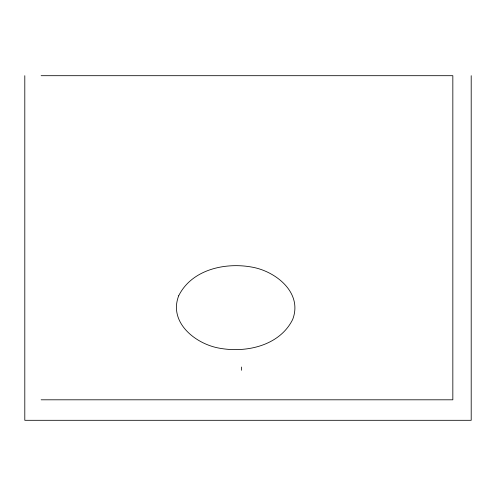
<?xml version="1.0" encoding="UTF-8"?>
<svg xmlns="http://www.w3.org/2000/svg" width="496" height="496" viewBox="0 0 496 496"><rect width="100%" height="100%" fill="white"/><g stroke="black" fill="none" stroke-linecap="round" stroke-linejoin="round"><path stroke-width="0.74" d="M41.125 75.696L452.836 75.696L452.836 399.807L41.125 399.807M471.2 75.696L471.2 420.304L24.8 420.304L24.8 75.696M241.614 367.028L241.614 370.27M178.678 295.808C168.411 322.419 195.381 343.84 218.996 348.105C245.873 353.214 279.57 345.879 292.659 319.48C302.926 292.863 275.956 271.448 252.334 267.183C225.463 262.074 191.766 269.409 178.678 295.808"/></g></svg>
